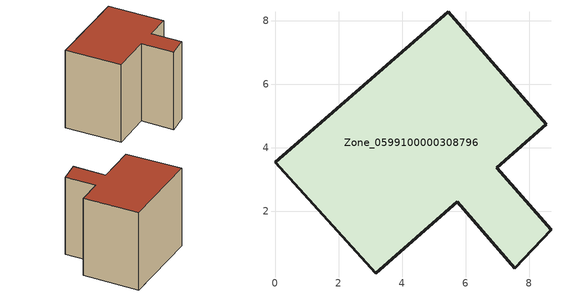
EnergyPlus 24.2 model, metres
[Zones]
Zone_0599100000308796
 floor ground (C_G): 5.74,2.29 3.17,0.05 0,3.54 5.45,8.27 8.54,4.74 6.98,3.37 8.69,1.41 7.55,0.21 z0
 wall outside (C_F): 5.45,8.27 0,3.54 3.17,0.05 5.74,2.29 7.55,0.21 8.69,1.41 6.98,3.37 8.54,4.74 5.45,8.27 z0:6.89
 roof outside (C_R): 7.55,0.21 8.69,1.41 6.98,3.37 8.54,4.74 5.45,8.27 0,3.54 3.17,0.05 5.74,2.29 z6.89
[BUILDING]
Pand.0599100000308796: North Axis=0; Terrain=City; Loads Convergence Tolerance Value=0.04; Temperature Convergence Tolerance Value=0.4; Solar Distribution=FullExterior; Maximum Number of Warmup Days=25; Minimum Number of Warmup Days=1
[Site:Location]
Rotterdam.The.Hague.AP_ZH_NLD Design_Conditions: Latitude=51.96; Longitude=4.45; Time Zone=1; Elevation=-4.5
[SITE:GROUNDTEMPERATURE:BUILDINGSURFACE]
18, 18, 18, 18, 18, 18, 18, 18, 18, 18, 18, 18
[MATERIAL] Thermal Absorptance=0.9; Solar Absorptance=0.7; Visible Absorptance=0.7
Name | Roughness | Thickness | Conductivity | Density | Specific Heat
G.TI.1946 | MediumSmooth | 0.15 | 1 | 540 | 1210
F.TI.1946 | Rough | 0.3 | 0.857143 | 1920 | 840
R.TI.1946 | MediumRough | 0.2 | 0.1 | 1500 | 1000
[CONSTRUCTION]
C_G: G.TI.1946
C_F: F.TI.1946
C_R: R.TI.1946
[ZONE]
Zone_0599100000308796: Type=1; Multiplier=1; Ceiling Height=Autocalculate; Volume=Autocalculate; Floor Area=autocalculate; Part of Total Floor Area=Yes
[ZONEINFILTRATION:DESIGNFLOWRATE]
Infil_Zone_0599100000308796: Zone or ZoneList or Space or SpaceList=Zone_0599100000308796; Schedule=AlwaysOn; Design Flow Rate Calculation Method=Flow/Area; Flow Rate per Floor Area=0.003; Constant Term Coefficient=1; Temperature Term Coefficient=0; Velocity Term Coefficient=0; Velocity Squared Term Coefficient=0
[HVACTEMPLATE:ZONE:IDEALLOADSAIRSYSTEM]
Zone_0599100000308796: Maximum Heating Supply Air Temperature=50; Minimum Cooling Supply Air Temperature=13; Maximum Heating Supply Air Humidity Ratio=0.0156; Minimum Cooling Supply Air Humidity Ratio=0.0077; Heating Limit=NoLimit; Cooling Limit=NoLimit; Dehumidification Control Type=ConstantSensibleHeatRatio; Cooling Sensible Heat Ratio=0.7; Dehumidification Setpoint=60; Humidification Control Type=None; Humidification Setpoint=30; Outdoor Air Method=None; Outdoor Air Flow Rate per Person=0.00944; Outdoor Air Flow Rate per Zone Floor Area=0; Outdoor Air Flow Rate per Zone=0; Demand Controlled Ventilation Type=None; Outdoor Air Economizer Type=NoEconomizer; Heat Recovery Type=None; Sensible Heat Recovery Effectiveness=0.7; Latent Heat Recovery Effectiveness=0.65
[ZONECONTROL:THERMOSTAT]
ThermostatControl_Zone_0599100000308796: Zone or ZoneList=Zone_0599100000308796; Control Type Schedule=DualSetpointControlType; Control 1=Thermostat_Zone_0599100000308796; Temperature Difference Between Cutout And Setpoint=0
[THERMOSTATSETPOINT:DUALSETPOINT]
Thermostat_Zone_0599100000308796: Heating Setpoint Temperature Schedule=HeatingSetpoint_Zone_0599100000308796; Cooling Setpoint Temperature Schedule=CoolingSetpoint_Zone_0599100000308796
[SCHEDULE:COMPACT]
HeatingSetpoint_Zone_0599100000308796: Through: 12/31, For: AllDays, Until: 24:00, 21
CoolingSetpoint_Zone_0599100000308796: Through: 12/31, For: AllDays, Until: 24:00, 24
DualSetpointControlType: Through: 12/31, For: AllDays, Until: 24:00, 4
AlwaysOn: Through: 12/31, For: AllDays, Until: 24:00, 1
